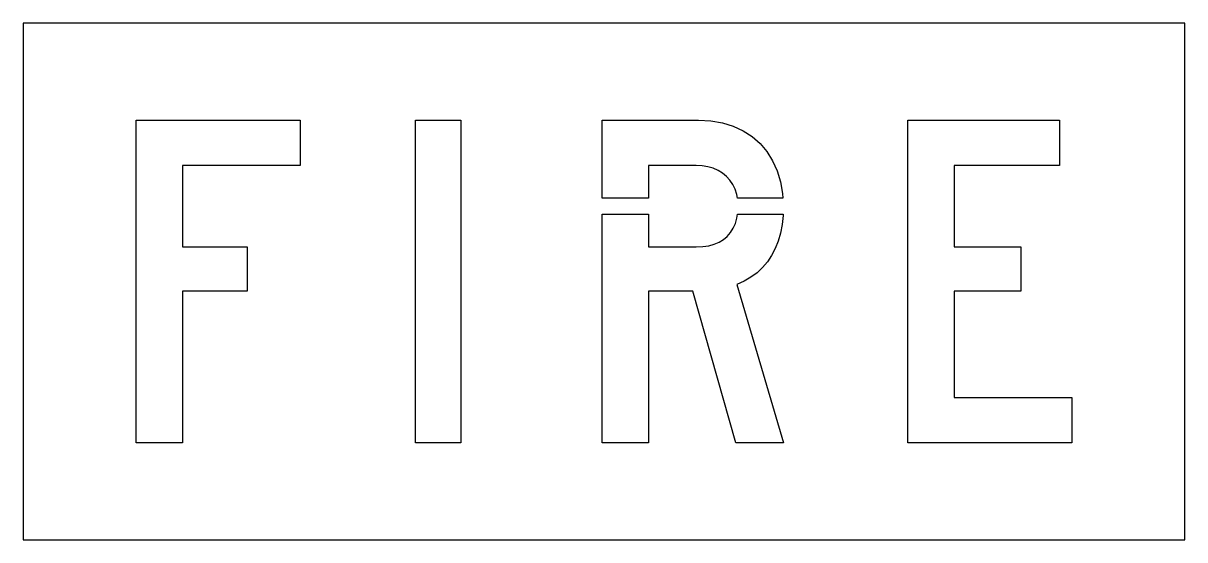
# Model space of a CAD drawing. Extents: x 0 to 36, y 0 to 16.
import ezdxf

# ---------------------------------------------------------------- set-up
doc = ezdxf.new("R2010")
doc.units = 0
doc.layers.add('CUT', color=7, linetype='Continuous')
doc.layers.add('OUTSIDE', color=1, linetype='Continuous')

msp = doc.modelspace()

# ---------------------------------------------------------------- linework, layer by layer
at = {"layer": 'CUT'}
for points in [[(6.938, 9.07), (6.938, 7.702), (4.938, 7.702), (4.938, 3), (3.5, 3), (3.5, 13), (8.587, 13), (8.587, 11.596), (4.938, 11.596), (4.938, 9.07)], [(13.564, 13), (13.564, 3), (12.161, 3), (12.161, 13)], [(21.901, 11.137), (21.796, 11.254), (21.674, 11.356), (21.537, 11.441), (21.386, 11.508), (21.221, 11.557), (21.045, 11.586), (20.857, 11.596), (19.383, 11.596), (19.383, 10.584), (17.945, 10.584), (17.945, 13), (20.927, 13), (21.311, 12.978), (21.67, 12.915), (22.004, 12.81), (22.311, 12.667), (22.589, 12.487), (22.835, 12.272), (23.049, 12.023), (23.227, 11.742), (23.37, 11.431), (23.473, 11.091), (23.537, 10.725), (23.5449, 10.584), (22.1327, 10.584), (22.113, 10.695), (22.061, 10.856), (21.99, 11.004)], [(32.114, 11.596), (28.851, 11.596), (28.851, 9.07), (30.921, 9.07), (30.921, 7.702), (28.851, 7.702), (28.851, 4.404), (32.5, 4.404), (32.5, 3), (27.413, 3), (27.413, 13), (32.114, 13)], [(17.945, 10.082), (19.383, 10.082), (19.383, 9.07), (20.857, 9.07), (21.059, 9.08), (21.246, 9.108), (21.415, 9.154), (21.568, 9.218), (21.704, 9.3), (21.822, 9.399), (21.923, 9.515), (22.006, 9.647), (22.071, 9.796), (22.118, 9.96), (22.1371, 10.082), (23.5504, 10.082), (23.549, 10.042), (23.518, 9.764), (23.467, 9.501), (23.396, 9.253), (23.305, 9.022), (23.195, 8.807), (23.064, 8.61), (22.914, 8.431), (22.745, 8.271), (22.556, 8.131), (22.347, 8.011), (22.12, 7.912), (23.559, 3), (22.085, 3), (20.752, 7.702), (19.383, 7.702), (19.383, 3), (17.945, 3)]]:
    msp.add_lwpolyline(points, close=True, dxfattribs=at)
at = {"layer": 'OUTSIDE'}
msp.add_lwpolyline([(0, 0), (36, 0), (36, 16), (0, 16)], close=True, dxfattribs=at)

doc.saveas('drawing.dxf')
